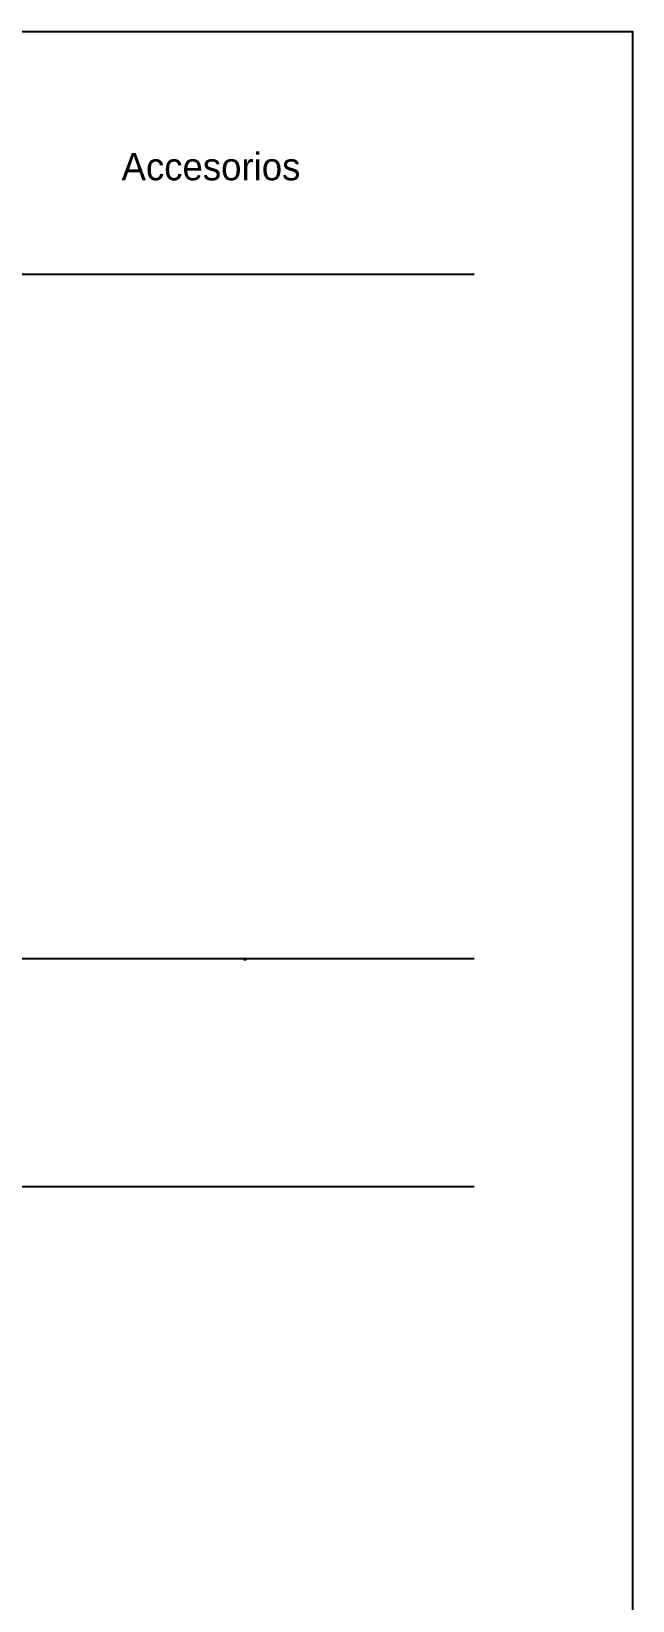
# Model space of a CAD drawing. Header units: millimetres. Extents: x -61063 to 17762, y -100319 to 2880.
# Drawn here: x 2845 to 5482, y -95388 to -88508 of the extents above; entities that cross this region are included whole.
import ezdxf

# ---------------------------------------------------------------- set-up
doc = ezdxf.new("R2010")
doc.units = ezdxf.units.MM
doc.header["$PDMODE"] = 35
doc.header["$PDSIZE"] = 5
doc.layers.add('1001 concep color Blau Fosc', color=7, linetype='Continuous', true_color=0x003e84)
for name, color, linetype in [('Linea Capa Color 0000 JB', 7, 'Continuous'), ('Linea Capa Color 0012 Vermell JB', 12, 'Continuous'), ('Linea Capa Color 0202 Lila Parets JB', 202, 'Continuous')]:
    doc.layers.add(name, color=color, linetype=linetype)
doc.styles.add('Jordi Ava', font='Avant Garde MEdium BT.ttf')

# ---------------------------------------------------------------- blocks, each defined once
blk = doc.blocks.new('PM202309291349')
at = {"layer": 'Linea Capa Color 0012 Vermell JB', "ltscale": 50}
blk.add_point((6202.8, -4066.4), dxfattribs=at)
at = {"layer": 'Linea Capa Color 0202 Lila Parets JB', "ltscale": 10}
for p, q in [((7207.8, -1066.4), (639.3, -1066.4)), ((7207.8, -4066.4), (1339.3, -4066.4)), ((7207.8, -5066.4), (639.3, -5066.4))]:
    blk.add_line(p, q, dxfattribs=at)
blk.add_lwpolyline([(0, 0), (7902.9, 0), (7902.9, -7171.6), (0, -7171.6)], close=True, dxfattribs=at)
at = {"layer": '1001 concep color Blau Fosc', "ltscale": 10, "insert": (5660.9, -532.9), "char_height": 120, "width": 2264.786, "attachment_point": 1, "style": 'Jordi Ava'}
blk.add_mtext('Accesorios', dxfattribs=at)

msp = doc.modelspace()

# ---------------------------------------------------------------- block references
at = {"layer": 'Linea Capa Color 0000 JB'}
msp.add_blockref('PM202309291349', (-2420.5, -88507.8), dxfattribs=at)

doc.saveas('drawing.dxf')
